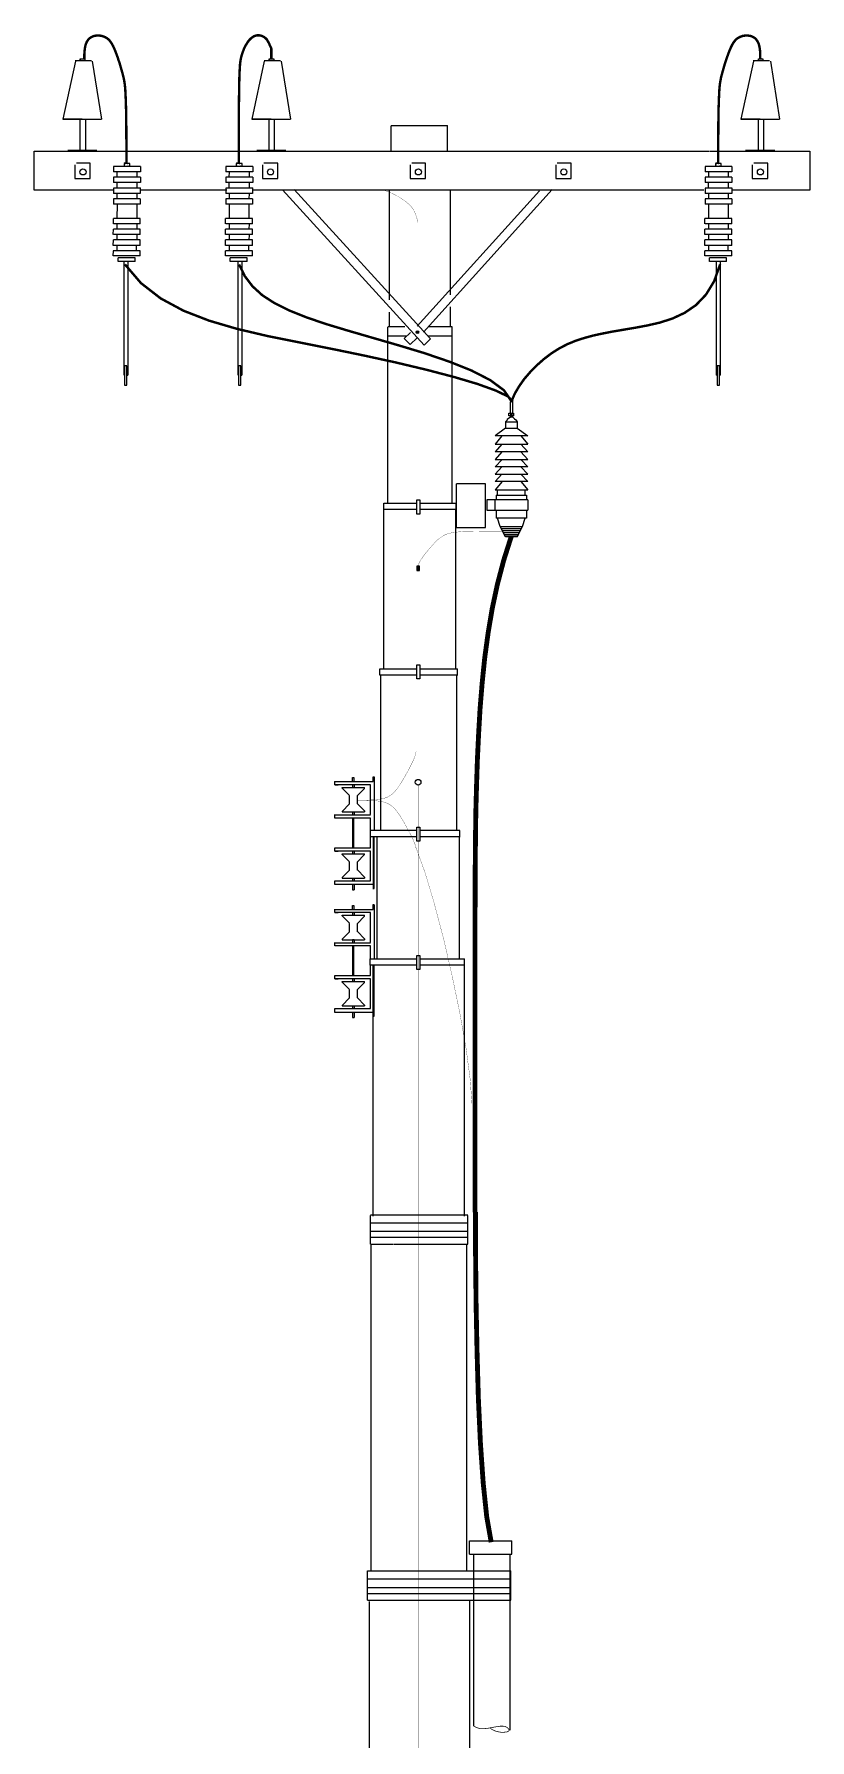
# Model space of a CAD drawing. Extents: x -0.003 to 0.204, y -0.002 to 0.211.
# Drawn here: x 0.0869 to 0.1509, y 0.0697 to 0.2105 of the extents above; entities that cross this region are included whole.
import ezdxf

# ---------------------------------------------------------------- set-up
doc = ezdxf.new("R2010")
doc.units = 0
doc.header["$LTSCALE"] = 250
doc.header["$MEASUREMENT"] = 0
doc.linetypes.add('DASHDOT', pattern=[1, 0.5, -0.25, 0, -0.25])
doc.layers.add('ENTRADA', color=7, linetype='CONTINUOUS')

msp = doc.modelspace()

# ---------------------------------------------------------------- linework, layer by layer
at = {"layer": 'ENTRADA'}
for p, q in [((0.09072, 0.20827), (0.09072, 0.20842)), ((0.09072, 0.20842), (0.0911, 0.20842)), ((0.09074, 0.20828), (0.09074, 0.20836)), ((0.0911, 0.20842), (0.0911, 0.20827)), ((0.10631, 0.20842), (0.10668, 0.20842)), ((0.10631, 0.20827), (0.10631, 0.20842)), ((0.10633, 0.20828), (0.10633, 0.20836)), ((0.10668, 0.20842), (0.10668, 0.20827)), ((0.14666, 0.20827), (0.14666, 0.20842)), ((0.14666, 0.20842), (0.14703, 0.20842)), ((0.14668, 0.20828), (0.14668, 0.20836)), ((0.14703, 0.20842), (0.14703, 0.20827)), ((0.09031, 0.20823), (0.08928, 0.20346)), ((0.09029, 0.20828), (0.09165, 0.20828)), ((0.09171, 0.20823), (0.09248, 0.20346)), ((0.1059, 0.20823), (0.10487, 0.20346)), ((0.10588, 0.20828), (0.10724, 0.20828)), ((0.1073, 0.20823), (0.10807, 0.20346)), ((0.14625, 0.20823), (0.14521, 0.20346)), ((0.14622, 0.20828), (0.14759, 0.20828)), ((0.14765, 0.20823), (0.14841, 0.20346)), ((0.08928, 0.20346), (0.09248, 0.20346)), ((0.09088, 0.20346), (0.08928, 0.20346)), ((0.09072, 0.20345), (0.09114, 0.20345)), ((0.09072, 0.20085), (0.09072, 0.20345)), ((0.09114, 0.20345), (0.09114, 0.20085)), ((0.10647, 0.20346), (0.10487, 0.20346)), ((0.10487, 0.20346), (0.10807, 0.20346)), ((0.10631, 0.20085), (0.10631, 0.20345)), ((0.10631, 0.20345), (0.10672, 0.20345)), ((0.10672, 0.20345), (0.10672, 0.20085)), ((0.11636, 0.20292), (0.12102, 0.20292)), ((0.11636, 0.20081), (0.11636, 0.2029)), ((0.12102, 0.20081), (0.12102, 0.20292)), ((0.14521, 0.20346), (0.14841, 0.20346)), ((0.14681, 0.20346), (0.14521, 0.20346)), ((0.14666, 0.20345), (0.14707, 0.20345)), ((0.14666, 0.20085), (0.14666, 0.20345)), ((0.14707, 0.20345), (0.14707, 0.20085)), ((0.08691, 0.1976), (0.08691, 0.2008)), ((0.08691, 0.2008), (0.09074, 0.2008)), ((0.09208, 0.20086), (0.08968, 0.20086)), ((0.09061, 0.2008), (0.1426, 0.2008)), ((0.10767, 0.20086), (0.10527, 0.20086)), ((0.14266, 0.2008), (0.14699, 0.2008)), ((0.14801, 0.20086), (0.14561, 0.20086)), ((0.1469, 0.2008), (0.15091, 0.2008)), ((0.15091, 0.2008), (0.15091, 0.1976)), ((0.09027, 0.19968), (0.09027, 0.19855)), ((0.09027, 0.19855), (0.09154, 0.19855)), ((0.09154, 0.19982), (0.0904, 0.19982)), ((0.09154, 0.19855), (0.09154, 0.19982)), ((0.09346, 0.19954), (0.09346, 0.19909)), ((0.09568, 0.19953), (0.09346, 0.19953)), ((0.09568, 0.1991), (0.09346, 0.1991)), ((0.09346, 0.19865), (0.09346, 0.19821)), ((0.09568, 0.19865), (0.09346, 0.19865)), ((0.09376, 0.19865), (0.09376, 0.19909)), ((0.09466, 0.19978), (0.09433, 0.19978)), ((0.09433, 0.19978), (0.09433, 0.19953)), ((0.0948, 0.19978), (0.09466, 0.19978)), ((0.0948, 0.19953), (0.0948, 0.19978)), ((0.09538, 0.19909), (0.09538, 0.19864)), ((0.09568, 0.19953), (0.09568, 0.1991)), ((0.09568, 0.19865), (0.09568, 0.19822)), ((0.10272, 0.19954), (0.10272, 0.19909)), ((0.10494, 0.19953), (0.10272, 0.19953)), ((0.10494, 0.1991), (0.10272, 0.1991)), ((0.10272, 0.19865), (0.10272, 0.19821)), ((0.10494, 0.19865), (0.10272, 0.19865)), ((0.10301, 0.19865), (0.10302, 0.19909)), ((0.10392, 0.19978), (0.10359, 0.19978)), ((0.10359, 0.19978), (0.10359, 0.19953)), ((0.10406, 0.19978), (0.10392, 0.19978)), ((0.10406, 0.19953), (0.10406, 0.19978)), ((0.10464, 0.19909), (0.10464, 0.19864)), ((0.10494, 0.19953), (0.10494, 0.1991)), ((0.10494, 0.19865), (0.10494, 0.19822)), ((0.10574, 0.19968), (0.10574, 0.19855)), ((0.10574, 0.19855), (0.10701, 0.19855)), ((0.10701, 0.19982), (0.10587, 0.19982)), ((0.10701, 0.19855), (0.10701, 0.19982)), ((0.11794, 0.19968), (0.11794, 0.19855)), ((0.11794, 0.19855), (0.11921, 0.19855)), ((0.11921, 0.19982), (0.11807, 0.19982)), ((0.11921, 0.19855), (0.11921, 0.19982)), ((0.12994, 0.19968), (0.12994, 0.19855)), ((0.12994, 0.19855), (0.13121, 0.19855)), ((0.13121, 0.19982), (0.13007, 0.19982)), ((0.13121, 0.19855), (0.13121, 0.19982)), ((0.14226, 0.19954), (0.14226, 0.19909)), ((0.14448, 0.19953), (0.14226, 0.19953)), ((0.14448, 0.1991), (0.14226, 0.1991)), ((0.14448, 0.19865), (0.14226, 0.19865)), ((0.14226, 0.19865), (0.14226, 0.19821)), ((0.14256, 0.19865), (0.14256, 0.19909)), ((0.14313, 0.19978), (0.14313, 0.19953)), ((0.14346, 0.19978), (0.14313, 0.19978)), ((0.1436, 0.19978), (0.14346, 0.19978)), ((0.1436, 0.19953), (0.1436, 0.19978)), ((0.14418, 0.19909), (0.14418, 0.19864)), ((0.14448, 0.19953), (0.14448, 0.1991)), ((0.14448, 0.19865), (0.14448, 0.19822)), ((0.14616, 0.19968), (0.14616, 0.19855)), ((0.14616, 0.19855), (0.14743, 0.19855)), ((0.14743, 0.19982), (0.14629, 0.19982)), ((0.14743, 0.19855), (0.14743, 0.19982)), ((0.09075, 0.1976), (0.08691, 0.1976)), ((0.09342, 0.1976), (0.0902, 0.1976)), ((0.09568, 0.19821), (0.09346, 0.19821)), ((0.09568, 0.19776), (0.09346, 0.19776)), ((0.09346, 0.19776), (0.09346, 0.19732)), ((0.09567, 0.19731), (0.09346, 0.19731)), ((0.09374, 0.19731), (0.09374, 0.19687)), ((0.09375, 0.19776), (0.09375, 0.1982)), ((0.09538, 0.1982), (0.09538, 0.19775)), ((0.09538, 0.19731), (0.09538, 0.19687)), ((0.09567, 0.19777), (0.09567, 0.19731)), ((0.1028, 0.1976), (0.0957, 0.1976)), ((0.10494, 0.19821), (0.10272, 0.19821)), ((0.10494, 0.19776), (0.10272, 0.19776)), ((0.10272, 0.19776), (0.10272, 0.19732)), ((0.10493, 0.19731), (0.10272, 0.19731)), ((0.103, 0.19731), (0.103, 0.19687)), ((0.10301, 0.19776), (0.10301, 0.1982)), ((0.10464, 0.19731), (0.10463, 0.19687)), ((0.10464, 0.1982), (0.10464, 0.19775)), ((0.10493, 0.19777), (0.10493, 0.19731)), ((0.14217, 0.1976), (0.10494, 0.1976)), ((0.1191, 0.18479), (0.10741, 0.19761)), ((0.11961, 0.18531), (0.10835, 0.19764)), ((0.11621, 0.19758), (0.11621, 0.18854)), ((0.1185, 0.18635), (0.12859, 0.19754)), ((0.11902, 0.18587), (0.12965, 0.19765)), ((0.12124, 0.19758), (0.12124, 0.18894)), ((0.14448, 0.19821), (0.14226, 0.19821)), ((0.14226, 0.19776), (0.14226, 0.19732)), ((0.14448, 0.19776), (0.14226, 0.19776)), ((0.14447, 0.19731), (0.14226, 0.19731)), ((0.14254, 0.19731), (0.14254, 0.19687)), ((0.14255, 0.19776), (0.14255, 0.1982)), ((0.14418, 0.1982), (0.14418, 0.19775)), ((0.14418, 0.19731), (0.14418, 0.19687)), ((0.14447, 0.19777), (0.14447, 0.19731)), ((0.15091, 0.1976), (0.14451, 0.1976)), ((0.09567, 0.19687), (0.09346, 0.19687)), ((0.09346, 0.19687), (0.09346, 0.19643)), ((0.09567, 0.19643), (0.09346, 0.19643)), ((0.09375, 0.19642), (0.09374, 0.19524)), ((0.09537, 0.19642), (0.09537, 0.19524)), ((0.09567, 0.19687), (0.09567, 0.19643)), ((0.10493, 0.19687), (0.10272, 0.19687)), ((0.10272, 0.19687), (0.10272, 0.19643)), ((0.10493, 0.19643), (0.10272, 0.19643)), ((0.10301, 0.19642), (0.103, 0.19524)), ((0.10463, 0.19642), (0.10463, 0.19524)), ((0.10493, 0.19687), (0.10493, 0.19643)), ((0.14226, 0.19687), (0.14226, 0.19643)), ((0.14447, 0.19687), (0.14226, 0.19687)), ((0.14447, 0.19643), (0.14226, 0.19643)), ((0.14255, 0.19642), (0.14254, 0.19524)), ((0.14417, 0.19642), (0.14417, 0.19524)), ((0.14447, 0.19687), (0.14447, 0.19643)), ((0.09344, 0.19392), (0.09345, 0.19436)), ((0.09345, 0.19481), (0.09345, 0.19525)), ((0.09567, 0.19525), (0.09345, 0.19525)), ((0.09566, 0.19436), (0.09345, 0.19436)), ((0.09566, 0.19482), (0.09346, 0.19482)), ((0.09374, 0.1948), (0.09371, 0.19481)), ((0.09374, 0.19481), (0.09374, 0.19437)), ((0.09566, 0.19435), (0.09537, 0.19436)), ((0.09538, 0.1948), (0.09538, 0.19436)), ((0.09566, 0.19482), (0.09567, 0.19525)), ((0.09566, 0.19392), (0.09566, 0.19436)), ((0.1027, 0.19392), (0.1027, 0.19436)), ((0.10492, 0.19436), (0.1027, 0.19436)), ((0.10271, 0.19481), (0.10271, 0.19525)), ((0.10492, 0.19525), (0.10271, 0.19525)), ((0.10492, 0.19482), (0.10272, 0.19482)), ((0.103, 0.1948), (0.10297, 0.19481)), ((0.103, 0.19481), (0.103, 0.19437)), ((0.10464, 0.1948), (0.10463, 0.19436)), ((0.10492, 0.19435), (0.10463, 0.19436)), ((0.10492, 0.19482), (0.10492, 0.19525)), ((0.10492, 0.19392), (0.10492, 0.19436)), ((0.14224, 0.19392), (0.14225, 0.19436)), ((0.14447, 0.19525), (0.14225, 0.19525)), ((0.14225, 0.19481), (0.14225, 0.19525)), ((0.14446, 0.19436), (0.14225, 0.19436)), ((0.14446, 0.19482), (0.14226, 0.19482)), ((0.14254, 0.1948), (0.14251, 0.19481)), ((0.14254, 0.19481), (0.14254, 0.19437)), ((0.14446, 0.19435), (0.14417, 0.19436)), ((0.14418, 0.1948), (0.14418, 0.19436)), ((0.14446, 0.19482), (0.14447, 0.19525)), ((0.14446, 0.19392), (0.14446, 0.19436)), ((0.09344, 0.19303), (0.09345, 0.19348)), ((0.09344, 0.19303), (0.09344, 0.19303)), ((0.09566, 0.19303), (0.09344, 0.19303)), ((0.09566, 0.19392), (0.09345, 0.19392)), ((0.09566, 0.19348), (0.09345, 0.19348)), ((0.09374, 0.19392), (0.09374, 0.19347)), ((0.09374, 0.19303), (0.09374, 0.19258)), ((0.09536, 0.19258), (0.09536, 0.19303)), ((0.09538, 0.1939), (0.09538, 0.19346)), ((0.09566, 0.19303), (0.09566, 0.19348)), ((0.10492, 0.19392), (0.1027, 0.19392)), ((0.10492, 0.19348), (0.1027, 0.19348)), ((0.1027, 0.19303), (0.1027, 0.19348)), ((0.1027, 0.19303), (0.1027, 0.19303)), ((0.10492, 0.19303), (0.1027, 0.19303)), ((0.10299, 0.19303), (0.10299, 0.19258)), ((0.103, 0.19392), (0.103, 0.19347)), ((0.10462, 0.19258), (0.10462, 0.19303)), ((0.10464, 0.1939), (0.10463, 0.19346)), ((0.10492, 0.19303), (0.10492, 0.19348)), ((0.14224, 0.19303), (0.14225, 0.19348)), ((0.14446, 0.19303), (0.14224, 0.19303)), ((0.14224, 0.19303), (0.14224, 0.19303)), ((0.14446, 0.19392), (0.14225, 0.19392)), ((0.14446, 0.19348), (0.14225, 0.19348)), ((0.14254, 0.19392), (0.14254, 0.19347)), ((0.14254, 0.19303), (0.14254, 0.19258)), ((0.14416, 0.19258), (0.14416, 0.19303)), ((0.14418, 0.1939), (0.14418, 0.19346)), ((0.14446, 0.19303), (0.14446, 0.19348)), ((0.09566, 0.19259), (0.09344, 0.19259)), ((0.09344, 0.19216), (0.09345, 0.19259)), ((0.09566, 0.19216), (0.09344, 0.19216)), ((0.09524, 0.19201), (0.09383, 0.19201)), ((0.09383, 0.19171), (0.09383, 0.19201)), ((0.09524, 0.19171), (0.09383, 0.19171)), ((0.09433, 0.18232), (0.09433, 0.19173)), ((0.09464, 0.19172), (0.09464, 0.18233)), ((0.09524, 0.19171), (0.09524, 0.19201)), ((0.09566, 0.19216), (0.09566, 0.19258)), ((0.10492, 0.19259), (0.1027, 0.19259)), ((0.1027, 0.19216), (0.1027, 0.19259)), ((0.10492, 0.19216), (0.1027, 0.19216)), ((0.10449, 0.19201), (0.10309, 0.19201)), ((0.10309, 0.19171), (0.10309, 0.19201)), ((0.10449, 0.19171), (0.10309, 0.19171)), ((0.10373, 0.18232), (0.10373, 0.19173)), ((0.10404, 0.19172), (0.10404, 0.18232)), ((0.10449, 0.19171), (0.10449, 0.19201)), ((0.10492, 0.19216), (0.10492, 0.19258)), ((0.14224, 0.19216), (0.14225, 0.19259)), ((0.14446, 0.19259), (0.14224, 0.19259)), ((0.14446, 0.19216), (0.14224, 0.19216)), ((0.14263, 0.19171), (0.14263, 0.19201)), ((0.14404, 0.19201), (0.14263, 0.19201)), ((0.14404, 0.19171), (0.14263, 0.19171)), ((0.14321, 0.18232), (0.14321, 0.19173)), ((0.14352, 0.19172), (0.14352, 0.18233)), ((0.14404, 0.19171), (0.14404, 0.19201)), ((0.14446, 0.19216), (0.14446, 0.19258)), ((0.11621, 0.18753), (0.11621, 0.18633)), ((0.12124, 0.18796), (0.12124, 0.18633)), ((0.11608, 0.17177), (0.11608, 0.18629)), ((0.11749, 0.18632), (0.11609, 0.18632)), ((0.11745, 0.18535), (0.11797, 0.18585)), ((0.1214, 0.18632), (0.11949, 0.18632)), ((0.1214, 0.1717), (0.1214, 0.18632)), ((0.11762, 0.18553), (0.11609, 0.18553)), ((0.11794, 0.18485), (0.11745, 0.18535)), ((0.11794, 0.18485), (0.11852, 0.1854)), ((0.1191, 0.18479), (0.11961, 0.18531)), ((0.12139, 0.18553), (0.11935, 0.18553)), ((0.09457, 0.18309), (0.09437, 0.18309)), ((0.09437, 0.18309), (0.09437, 0.18149)), ((0.09457, 0.18149), (0.09457, 0.18309)), ((0.10377, 0.18309), (0.10377, 0.18149)), ((0.10397, 0.18309), (0.10377, 0.18309)), ((0.10397, 0.18149), (0.10397, 0.18309)), ((0.14326, 0.18309), (0.14326, 0.18149)), ((0.14346, 0.18309), (0.14326, 0.18309)), ((0.14346, 0.18149), (0.14346, 0.18309)), ((0.09433, 0.18232), (0.09437, 0.18232)), ((0.09457, 0.18232), (0.09464, 0.18232)), ((0.09464, 0.18232), (0.09464, 0.18233)), ((0.10373, 0.18232), (0.10377, 0.18232)), ((0.10397, 0.18232), (0.10404, 0.18232)), ((0.14321, 0.18232), (0.14326, 0.18232)), ((0.14346, 0.18232), (0.14352, 0.18232)), ((0.14352, 0.18232), (0.14352, 0.18233)), ((0.09437, 0.18149), (0.09457, 0.18149)), ((0.10377, 0.18149), (0.10397, 0.18149)), ((0.14326, 0.18149), (0.14346, 0.18149)), ((0.12607, 0.17918), (0.12647, 0.17918)), ((0.12607, 0.17896), (0.12607, 0.17918)), ((0.12647, 0.17896), (0.12607, 0.17896)), ((0.12618, 0.18012), (0.12618, 0.17918)), ((0.1264, 0.18012), (0.12618, 0.18012)), ((0.12618, 0.17918), (0.1264, 0.17918)), ((0.12618, 0.17896), (0.12618, 0.17887)), ((0.12618, 0.17887), (0.1264, 0.17887)), ((0.12623, 0.17896), (0.12623, 0.17918)), ((0.12635, 0.17896), (0.12635, 0.17918)), ((0.1264, 0.17918), (0.1264, 0.18012)), ((0.1264, 0.17887), (0.1264, 0.17896)), ((0.12647, 0.17918), (0.12647, 0.17896)), ((0.12579, 0.17795), (0.12494, 0.17731)), ((0.12579, 0.17847), (0.12677, 0.17847)), ((0.12579, 0.17847), (0.12579, 0.17795)), ((0.12579, 0.17795), (0.12677, 0.17795)), ((0.12677, 0.17846), (0.12677, 0.17795)), ((0.12677, 0.17795), (0.12763, 0.17731)), ((0.12763, 0.17731), (0.12494, 0.17731)), ((0.1255, 0.1773), (0.12494, 0.17663)), ((0.12494, 0.17663), (0.12763, 0.17663)), ((0.1255, 0.17662), (0.12494, 0.17599)), ((0.12763, 0.17599), (0.12494, 0.17599)), ((0.1255, 0.17598), (0.12494, 0.17537)), ((0.12706, 0.1773), (0.12763, 0.17663)), ((0.12706, 0.17662), (0.12763, 0.17599)), ((0.12706, 0.17598), (0.12763, 0.17537)), ((0.12551, 0.17537), (0.12494, 0.17476)), ((0.12494, 0.17537), (0.12763, 0.17537)), ((0.12763, 0.17476), (0.12494, 0.17476)), ((0.1255, 0.17475), (0.12494, 0.17415)), ((0.12706, 0.17537), (0.12763, 0.17476)), ((0.12706, 0.17475), (0.12763, 0.17415)), ((0.12416, 0.17335), (0.12176, 0.17335)), ((0.12176, 0.16975), (0.12176, 0.17335)), ((0.12416, 0.16975), (0.12416, 0.17335)), ((0.12494, 0.17415), (0.12763, 0.17415)), ((0.1255, 0.17414), (0.12494, 0.17353)), ((0.12551, 0.17353), (0.12494, 0.17285)), ((0.12763, 0.17353), (0.12494, 0.17353)), ((0.12705, 0.17353), (0.12763, 0.17285)), ((0.12706, 0.17414), (0.12763, 0.17353)), ((0.11576, 0.17176), (0.11577, 0.17176)), ((0.11576, 0.17122), (0.11576, 0.17176)), ((0.11577, 0.17176), (0.1185, 0.17176)), ((0.11849, 0.17095), (0.11849, 0.17202)), ((0.11849, 0.17202), (0.11873, 0.17202)), ((0.11872, 0.17176), (0.12172, 0.17176)), ((0.11873, 0.17202), (0.11873, 0.17086)), ((0.12427, 0.17205), (0.12763, 0.17205)), ((0.12427, 0.17204), (0.12427, 0.17119)), ((0.12494, 0.17285), (0.12763, 0.17285)), ((0.12494, 0.17285), (0.12494, 0.17285)), ((0.12494, 0.17119), (0.12494, 0.17204)), ((0.12503, 0.17242), (0.12752, 0.17242)), ((0.12503, 0.17242), (0.12503, 0.17205)), ((0.12515, 0.17242), (0.12515, 0.17285)), ((0.12741, 0.17242), (0.12741, 0.17285)), ((0.12752, 0.17242), (0.12752, 0.17205)), ((0.12763, 0.17285), (0.12763, 0.17285)), ((0.12763, 0.17204), (0.12763, 0.17119)), ((0.11576, 0.15807), (0.11576, 0.17127)), ((0.11577, 0.17122), (0.11576, 0.17122)), ((0.1185, 0.17123), (0.11577, 0.17123)), ((0.11849, 0.17086), (0.11849, 0.17128)), ((0.11873, 0.17086), (0.11849, 0.17086)), ((0.12168, 0.17123), (0.11872, 0.17123)), ((0.12169, 0.15809), (0.12169, 0.17124)), ((0.12172, 0.17119), (0.12172, 0.17173)), ((0.12416, 0.17079), (0.12416, 0.17157)), ((0.12427, 0.17118), (0.12763, 0.17118)), ((0.12503, 0.17117), (0.12503, 0.17051)), ((0.12752, 0.17051), (0.12503, 0.17051)), ((0.12537, 0.16983), (0.12515, 0.17051)), ((0.1272, 0.16983), (0.12741, 0.17051)), ((0.12752, 0.17118), (0.12752, 0.17051)), ((0.12176, 0.16975), (0.12416, 0.16975)), ((0.12537, 0.16983), (0.1272, 0.16983)), ((0.12579, 0.16897), (0.12537, 0.16983)), ((0.12544, 0.16966), (0.12711, 0.16966)), ((0.12552, 0.1695), (0.12704, 0.1695)), ((0.1256, 0.16934), (0.12696, 0.16934)), ((0.12567, 0.16918), (0.12689, 0.16918)), ((0.12576, 0.16902), (0.12679, 0.16902)), ((0.12677, 0.16897), (0.12579, 0.16897)), ((0.12677, 0.16897), (0.1272, 0.16983)), ((0.11869, 0.16655), (0.11848, 0.16655)), ((0.11848, 0.16655), (0.11848, 0.16619)), ((0.11848, 0.16619), (0.1185, 0.16619)), ((0.11866, 0.16654), (0.1185, 0.16654)), ((0.1185, 0.16654), (0.1185, 0.1662)), ((0.1185, 0.1662), (0.11865, 0.1662)), ((0.1185, 0.16619), (0.11866, 0.16619)), ((0.11865, 0.16653), (0.11851, 0.16653)), ((0.11851, 0.16653), (0.11851, 0.16621)), ((0.11851, 0.16621), (0.11863, 0.16621)), ((0.11851, 0.16619), (0.11869, 0.16619)), ((0.11854, 0.1665), (0.11852, 0.1665)), ((0.11852, 0.1665), (0.11852, 0.16623)), ((0.11852, 0.16623), (0.11862, 0.16623)), ((0.11862, 0.16647), (0.11853, 0.16647)), ((0.11853, 0.16647), (0.11853, 0.16625)), ((0.11853, 0.16625), (0.1186, 0.16625)), ((0.11863, 0.1665), (0.11854, 0.1665)), ((0.1186, 0.16641), (0.11854, 0.16641)), ((0.11854, 0.16641), (0.11854, 0.16635)), ((0.11854, 0.16635), (0.11854, 0.16631)), ((0.11854, 0.16631), (0.11856, 0.16631)), ((0.11856, 0.16631), (0.11856, 0.16628)), ((0.11856, 0.16628), (0.11858, 0.16628)), ((0.1186, 0.16625), (0.1186, 0.16641)), ((0.11862, 0.16623), (0.11862, 0.16647)), ((0.11863, 0.16621), (0.11863, 0.1665)), ((0.11865, 0.16622), (0.11865, 0.16653)), ((0.11865, 0.1662), (0.11865, 0.16622)), ((0.11866, 0.16619), (0.11866, 0.16654)), ((0.11869, 0.16619), (0.11869, 0.16655)), ((0.11543, 0.15808), (0.11766, 0.15808)), ((0.11543, 0.15755), (0.11543, 0.15808)), ((0.11753, 0.15808), (0.11849, 0.15808)), ((0.11849, 0.15842), (0.11873, 0.15842)), ((0.11849, 0.15736), (0.11849, 0.15842)), ((0.11849, 0.15726), (0.11849, 0.15768)), ((0.11873, 0.15842), (0.11873, 0.15726)), ((0.11873, 0.15808), (0.12185, 0.15808)), ((0.12185, 0.15754), (0.12185, 0.15808)), ((0.11777, 0.15755), (0.11543, 0.15755)), ((0.11551, 0.14478), (0.11551, 0.15754)), ((0.11848, 0.15755), (0.11744, 0.15755)), ((0.11873, 0.15726), (0.11849, 0.15726)), ((0.12185, 0.15755), (0.11872, 0.15755)), ((0.12179, 0.14478), (0.12179, 0.15754)), ((0.1117, 0.14878), (0.11487, 0.14878)), ((0.11172, 0.14851), (0.11172, 0.14879)), ((0.11466, 0.14851), (0.11172, 0.14851)), ((0.11172, 0.14851), (0.11199, 0.14851)), ((0.11233, 0.14829), (0.11417, 0.14829)), ((0.11233, 0.14824), (0.11233, 0.14829)), ((0.11293, 0.14762), (0.11233, 0.14824)), ((0.11317, 0.14911), (0.11329, 0.14911)), ((0.11317, 0.14879), (0.11317, 0.14911)), ((0.11318, 0.1485), (0.11318, 0.14829)), ((0.11329, 0.14911), (0.11329, 0.14879)), ((0.11331, 0.1485), (0.11331, 0.14829)), ((0.11417, 0.14822), (0.11357, 0.1476)), ((0.11417, 0.14822), (0.11417, 0.14829)), ((0.11466, 0.14606), (0.11466, 0.14851)), ((0.11486, 0.14915), (0.11486, 0.14911)), ((0.11496, 0.14915), (0.11486, 0.14915)), ((0.11487, 0.14878), (0.11487, 0.14912)), ((0.11497, 0.14916), (0.11497, 0.14476)), ((0.11294, 0.14694), (0.11233, 0.14632)), ((0.11293, 0.14694), (0.11293, 0.14761)), ((0.11358, 0.14694), (0.11358, 0.14761)), ((0.11417, 0.14635), (0.11358, 0.14695)), ((0.11172, 0.14577), (0.11172, 0.14605)), ((0.11172, 0.14603), (0.11465, 0.14603)), ((0.11466, 0.14577), (0.11172, 0.14577)), ((0.11233, 0.14632), (0.11233, 0.14627)), ((0.11233, 0.14627), (0.11417, 0.14627)), ((0.11317, 0.14576), (0.11317, 0.14332)), ((0.11318, 0.14629), (0.11331, 0.14629)), ((0.11318, 0.14629), (0.11318, 0.14605)), ((0.11318, 0.14627), (0.11318, 0.14605)), ((0.11329, 0.14332), (0.11329, 0.14576)), ((0.11331, 0.14629), (0.11331, 0.14605)), ((0.11331, 0.14627), (0.11331, 0.14605)), ((0.11417, 0.14635), (0.11417, 0.14627)), ((0.11466, 0.14476), (0.11466, 0.14577)), ((0.11849, 0.14502), (0.11873, 0.14502)), ((0.11849, 0.14395), (0.11849, 0.14502)), ((0.11873, 0.14502), (0.11873, 0.14386)), ((0.11465, 0.14422), (0.11465, 0.14476)), ((0.11465, 0.14476), (0.11466, 0.14476)), ((0.11466, 0.14422), (0.11465, 0.14422)), ((0.11466, 0.14476), (0.1185, 0.14476)), ((0.1185, 0.14423), (0.11466, 0.14423)), ((0.11466, 0.14332), (0.11466, 0.14423)), ((0.11487, 0.14421), (0.11487, 0.13996)), ((0.11497, 0.13996), (0.11497, 0.14421)), ((0.11521, 0.13416), (0.11521, 0.14424)), ((0.11849, 0.14386), (0.11849, 0.14428)), ((0.11873, 0.14386), (0.11849, 0.14386)), ((0.11872, 0.14476), (0.12203, 0.14476)), ((0.12199, 0.14423), (0.11872, 0.14423)), ((0.122, 0.13414), (0.122, 0.14423)), ((0.12203, 0.14419), (0.12203, 0.14473)), ((0.11172, 0.14332), (0.11466, 0.14332)), ((0.11172, 0.14304), (0.11172, 0.14332)), ((0.11172, 0.14304), (0.11199, 0.14304)), ((0.11466, 0.14304), (0.11172, 0.14304)), ((0.11233, 0.14277), (0.11233, 0.14282)), ((0.11233, 0.14282), (0.11417, 0.14282)), ((0.11293, 0.14215), (0.11233, 0.14277)), ((0.11318, 0.14303), (0.11318, 0.14282)), ((0.11331, 0.14303), (0.11331, 0.14282)), ((0.11417, 0.14275), (0.11357, 0.14213)), ((0.11417, 0.14275), (0.11417, 0.14282)), ((0.11466, 0.14059), (0.11466, 0.14304)), ((0.11294, 0.14147), (0.11233, 0.14085)), ((0.11233, 0.14085), (0.11233, 0.1408)), ((0.11233, 0.1408), (0.11417, 0.1408)), ((0.11293, 0.14147), (0.11293, 0.14214)), ((0.11318, 0.1408), (0.11318, 0.14058)), ((0.11331, 0.1408), (0.11331, 0.14058)), ((0.11358, 0.14147), (0.11358, 0.14214)), ((0.11417, 0.14088), (0.11358, 0.14148)), ((0.11417, 0.14088), (0.11417, 0.1408)), ((0.1117, 0.1403), (0.11487, 0.1403)), ((0.11172, 0.14059), (0.11466, 0.14059)), ((0.11172, 0.14031), (0.11172, 0.14059)), ((0.11318, 0.14031), (0.11318, 0.13985)), ((0.11318, 0.13985), (0.11331, 0.13985)), ((0.11331, 0.14031), (0.11331, 0.13985)), ((0.11485, 0.13996), (0.11497, 0.13996)), ((0.1117, 0.13823), (0.11487, 0.13823)), ((0.11172, 0.13796), (0.11172, 0.13824)), ((0.11317, 0.13824), (0.11317, 0.13856)), ((0.11317, 0.13856), (0.11329, 0.13856)), ((0.11329, 0.13856), (0.11329, 0.13824)), ((0.11496, 0.1386), (0.11486, 0.1386)), ((0.11486, 0.1386), (0.11486, 0.13856)), ((0.11487, 0.13823), (0.11487, 0.13857)), ((0.11497, 0.13861), (0.11497, 0.13421)), ((0.11172, 0.13796), (0.11199, 0.13796)), ((0.11466, 0.13796), (0.11172, 0.13796)), ((0.11233, 0.13769), (0.11233, 0.13774)), ((0.11233, 0.13774), (0.11417, 0.13774)), ((0.11293, 0.13708), (0.11233, 0.13769)), ((0.11293, 0.13639), (0.11293, 0.13706)), ((0.11318, 0.13795), (0.11318, 0.13774)), ((0.11331, 0.13795), (0.11331, 0.13774)), ((0.11417, 0.13767), (0.11357, 0.13705)), ((0.11358, 0.13639), (0.11358, 0.13706)), ((0.11417, 0.13767), (0.11417, 0.13774)), ((0.11466, 0.13551), (0.11466, 0.13796)), ((0.11172, 0.13522), (0.11172, 0.1355)), ((0.11172, 0.13548), (0.11465, 0.13548)), ((0.11466, 0.13522), (0.11172, 0.13522)), ((0.11294, 0.13639), (0.11233, 0.13577)), ((0.11233, 0.13577), (0.11233, 0.13572)), ((0.11233, 0.13572), (0.11417, 0.13572)), ((0.11317, 0.13521), (0.11317, 0.13277)), ((0.11318, 0.13574), (0.11318, 0.1355)), ((0.11318, 0.13574), (0.11331, 0.13574)), ((0.11318, 0.13572), (0.11318, 0.1355)), ((0.11329, 0.13277), (0.11329, 0.13521)), ((0.11331, 0.13574), (0.11331, 0.1355)), ((0.11331, 0.13572), (0.11331, 0.1355)), ((0.11417, 0.1358), (0.11358, 0.1364)), ((0.11417, 0.1358), (0.11417, 0.13572)), ((0.11466, 0.13416), (0.11466, 0.13522)), ((0.11463, 0.13416), (0.1185, 0.13416)), ((0.11463, 0.13363), (0.11463, 0.13416)), ((0.11849, 0.13335), (0.11849, 0.13442)), ((0.11849, 0.13442), (0.11873, 0.13442)), ((0.11872, 0.13416), (0.12241, 0.13416)), ((0.11873, 0.13442), (0.11873, 0.13326)), ((0.12241, 0.13362), (0.12241, 0.13416)), ((0.11172, 0.13249), (0.11172, 0.13277)), ((0.11172, 0.13277), (0.11466, 0.13277)), ((0.11466, 0.13249), (0.11172, 0.13249)), ((0.11172, 0.13249), (0.11199, 0.13249)), ((0.11318, 0.13248), (0.11318, 0.13227)), ((0.11331, 0.13248), (0.11331, 0.13227)), ((0.1185, 0.13363), (0.11463, 0.13363)), ((0.11466, 0.13277), (0.11466, 0.13362)), ((0.11466, 0.13004), (0.11466, 0.13249)), ((0.11487, 0.13363), (0.11487, 0.12941)), ((0.11487, 0.11291), (0.11487, 0.13362)), ((0.11497, 0.12941), (0.11497, 0.13362)), ((0.11849, 0.13326), (0.11849, 0.13368)), ((0.11873, 0.13326), (0.11849, 0.13326)), ((0.12241, 0.13363), (0.11872, 0.13363)), ((0.12241, 0.11291), (0.12241, 0.13362)), ((0.11233, 0.13227), (0.11417, 0.13227)), ((0.11233, 0.13222), (0.11233, 0.13227)), ((0.11293, 0.13161), (0.11233, 0.13223)), ((0.11293, 0.13092), (0.11293, 0.13159)), ((0.11417, 0.1322), (0.11357, 0.13158)), ((0.11358, 0.13092), (0.11358, 0.13159)), ((0.11417, 0.13033), (0.11358, 0.13093)), ((0.11417, 0.1322), (0.11417, 0.13227)), ((0.1117, 0.12975), (0.11487, 0.12975)), ((0.11172, 0.12976), (0.11172, 0.13004)), ((0.11172, 0.13004), (0.11466, 0.13004)), ((0.11294, 0.13092), (0.11233, 0.1303)), ((0.11233, 0.1303), (0.11233, 0.13026)), ((0.11233, 0.13026), (0.11417, 0.13026)), ((0.11318, 0.13025), (0.11318, 0.13003)), ((0.11318, 0.12976), (0.11318, 0.1293)), ((0.11331, 0.13025), (0.11331, 0.13003)), ((0.11331, 0.12976), (0.11331, 0.1293)), ((0.11417, 0.13033), (0.11417, 0.13026)), ((0.11318, 0.1293), (0.11331, 0.1293)), ((0.11485, 0.12941), (0.11497, 0.12941)), ((0.12268, 0.11298), (0.11467, 0.11298)), ((0.11467, 0.11061), (0.11467, 0.11296)), ((0.12268, 0.11059), (0.12268, 0.11296)), ((0.12268, 0.11234), (0.11467, 0.11234)), ((0.11467, 0.11166), (0.12268, 0.11166)), ((0.12268, 0.11114), (0.11467, 0.11114)), ((0.11467, 0.11061), (0.11656, 0.11061)), ((0.11471, 0.08361), (0.11471, 0.11058)), ((0.11661, 0.11061), (0.12268, 0.11061)), ((0.12261, 0.08361), (0.12261, 0.11058)), ((0.12282, 0.08502), (0.12282, 0.08612)), ((0.12282, 0.08612), (0.12631, 0.08612)), ((0.12631, 0.08502), (0.12631, 0.08612)), ((0.12283, 0.08502), (0.12632, 0.08502)), ((0.12315, 0.08503), (0.12315, 0.07082)), ((0.12615, 0.08503), (0.12615, 0.07048)), ((0.11441, 0.08363), (0.12624, 0.08363)), ((0.11441, 0.08122), (0.11441, 0.08363)), ((0.12623, 0.08122), (0.12623, 0.08363)), ((0.12624, 0.08295), (0.11448, 0.08295)), ((0.11448, 0.08226), (0.12624, 0.08226)), ((0.12624, 0.08175), (0.11448, 0.08175)), ((0.11441, 0.08122), (0.12624, 0.08122)), ((0.11455, 0.08112), (0.11455, 0.06716)), ((0.12283, 0.08122), (0.12283, 0.06677))]:
    msp.add_line(p, q, dxfattribs=at)
for points, const_width in [([(0.09105, 0.20842), (0.09105, 0.20877), (0.09107, 0.20907), (0.0911, 0.20931), (0.09114, 0.20952), (0.09119, 0.20968), (0.09125, 0.20982), (0.09132, 0.20993), (0.09139, 0.21003), (0.09147, 0.21011), (0.09156, 0.21018), (0.09165, 0.21023), (0.09175, 0.21028), (0.09185, 0.21031), (0.09195, 0.21033), (0.09206, 0.21035), (0.09217, 0.21035), (0.09229, 0.21035), (0.09241, 0.21033), (0.09252, 0.21031), (0.09264, 0.21027), (0.09276, 0.21022), (0.09287, 0.21016), (0.09297, 0.21009), (0.09308, 0.21), (0.09317, 0.20989), (0.09326, 0.20977), (0.09334, 0.20964), (0.09342, 0.20949), (0.0935, 0.20932), (0.09357, 0.20915), (0.09365, 0.20896), (0.09372, 0.20876), (0.0938, 0.20855), (0.09387, 0.20832), (0.09395, 0.2081), (0.09402, 0.20786), (0.09409, 0.20762), (0.09416, 0.20737), (0.09423, 0.20712), (0.09429, 0.20688), (0.09434, 0.20662), (0.09439, 0.20631), (0.09443, 0.20587), (0.09446, 0.20526), (0.09449, 0.2044), (0.09451, 0.20324), (0.09452, 0.20172), (0.09452, 0.19978)], 0.0002), ([(0.10379, 0.19977), (0.10379, 0.20234), (0.1038, 0.20432), (0.10382, 0.2058), (0.10384, 0.20686), (0.10387, 0.20757), (0.1039, 0.20803), (0.10394, 0.20831), (0.10398, 0.20851), (0.10402, 0.20868), (0.10407, 0.20884), (0.10412, 0.20899), (0.10418, 0.20914), (0.10423, 0.20928), (0.1043, 0.20941), (0.10436, 0.20954), (0.10444, 0.20966), (0.10451, 0.20978), (0.10459, 0.20989), (0.10467, 0.20999), (0.10476, 0.21008), (0.10485, 0.21016), (0.10495, 0.21023), (0.10504, 0.21029), (0.10514, 0.21033), (0.10525, 0.21036), (0.10535, 0.21037), (0.10546, 0.21037), (0.10556, 0.21035), (0.10566, 0.21033), (0.10576, 0.21029), (0.10584, 0.21025), (0.10592, 0.2102), (0.10599, 0.21014), (0.10605, 0.21008), (0.10611, 0.21002), (0.10615, 0.20995), (0.10619, 0.20988), (0.10623, 0.20981), (0.10626, 0.20975), (0.10629, 0.20969), (0.10632, 0.20963), (0.10634, 0.20957), (0.10637, 0.20952), (0.10639, 0.20948), (0.10641, 0.20944), (0.10643, 0.2094), (0.10644, 0.20937), (0.10645, 0.20935), (0.10646, 0.20933), (0.10647, 0.2093), (0.10648, 0.20926), (0.10648, 0.20919), (0.10648, 0.20908), (0.10648, 0.20893), (0.10648, 0.20872), (0.10648, 0.20843)], 0.0002), ([(0.14682, 0.20842), (0.14681, 0.20877), (0.1468, 0.20907), (0.14677, 0.20931), (0.14673, 0.20952), (0.14668, 0.20968), (0.14662, 0.20982), (0.14655, 0.20993), (0.14648, 0.21003), (0.1464, 0.21011), (0.14631, 0.21018), (0.14622, 0.21023), (0.14612, 0.21028), (0.14602, 0.21031), (0.14592, 0.21033), (0.14581, 0.21035), (0.14569, 0.21035), (0.14558, 0.21035), (0.14546, 0.21033), (0.14534, 0.21031), (0.14523, 0.21027), (0.14511, 0.21022), (0.145, 0.21016), (0.14489, 0.21009), (0.14479, 0.21), (0.1447, 0.20989), (0.14461, 0.20977), (0.14453, 0.20964), (0.14445, 0.20949), (0.14437, 0.20932), (0.1443, 0.20915), (0.14422, 0.20896), (0.14415, 0.20876), (0.14407, 0.20855), (0.144, 0.20832), (0.14392, 0.2081), (0.14385, 0.20786), (0.14378, 0.20762), (0.14371, 0.20737), (0.14364, 0.20712), (0.14358, 0.20688), (0.14353, 0.20662), (0.14348, 0.20631), (0.14344, 0.20587), (0.14341, 0.20526), (0.14338, 0.2044), (0.14336, 0.20324), (0.14335, 0.20172), (0.14334, 0.19978)], 0.0002), ([(0.09435, 0.19953), (0.09441, 0.19968), (0.09448, 0.19979), (0.09428, 0.19986), (0.09455, 0.19988), (0.09457, 0.19986), (0.09454, 0.19979), (0.0946, 0.19968), (0.09479, 0.19953)], 0.0000148), ([(0.10361, 0.19953), (0.10367, 0.19968), (0.10373, 0.19979), (0.10354, 0.19986), (0.10381, 0.19988), (0.10383, 0.19986), (0.1038, 0.19979), (0.10386, 0.19968), (0.10405, 0.19953)], 0.0000148), ([(0.14315, 0.19953), (0.14321, 0.19968), (0.14328, 0.19979), (0.14308, 0.19986), (0.14335, 0.19988), (0.14337, 0.19986), (0.14334, 0.19979), (0.1434, 0.19968), (0.14359, 0.19953)], 0.0000148), ([(0.11858, 0.19491), (0.11849, 0.19526), (0.1184, 0.19555), (0.1183, 0.19579), (0.11819, 0.19599), (0.11808, 0.19616), (0.11795, 0.1963), (0.11782, 0.19643), (0.11768, 0.19655), (0.11752, 0.19668), (0.11736, 0.1968), (0.11717, 0.19692), (0.11697, 0.19705), (0.11674, 0.19717), (0.11648, 0.1973), (0.11619, 0.19743), (0.11587, 0.19755)], 0.00002), ([(0.11858, 0.18647), (0.11858, 0.19243), (0.11858, 0.19496)], 0.00002), ([(0.1264, 0.18012), (0.12602, 0.18055), (0.12502, 0.18104), (0.1235, 0.18159), (0.12155, 0.18217), (0.11926, 0.18277), (0.11674, 0.18337), (0.11408, 0.18395), (0.11137, 0.18451), (0.1087, 0.18504), (0.10612, 0.18556), (0.10365, 0.18614), (0.10134, 0.18682), (0.09923, 0.18764), (0.09734, 0.18866), (0.09572, 0.18992), (0.0944, 0.19146)], 0.0002), ([(0.12628, 0.18018), (0.12567, 0.18107), (0.12454, 0.18191), (0.123, 0.1827), (0.12115, 0.18344), (0.1191, 0.18414), (0.11695, 0.18479), (0.11481, 0.18541), (0.11278, 0.186), (0.11096, 0.18655), (0.10935, 0.1871), (0.10795, 0.18766), (0.10675, 0.18826), (0.10574, 0.18891), (0.10493, 0.18965), (0.10429, 0.19049), (0.10382, 0.19146)], 0.0002), ([(0.1263, 0.18018), (0.12656, 0.18079), (0.12692, 0.1814), (0.12734, 0.182), (0.12784, 0.18258), (0.12839, 0.18314), (0.12898, 0.18366), (0.1296, 0.18413), (0.13025, 0.18454), (0.13091, 0.18488), (0.13159, 0.18516), (0.1323, 0.18539), (0.13304, 0.18559), (0.13382, 0.18576), (0.13465, 0.18592), (0.13553, 0.18607), (0.13648, 0.18623), (0.13749, 0.18642), (0.13854, 0.18666), (0.13959, 0.187), (0.14059, 0.18747), (0.14152, 0.18811), (0.14234, 0.18897), (0.14301, 0.19007), (0.1435, 0.19146)], 0.0002), ([(0.11858, 0.17938), (0.11858, 0.18203), (0.11858, 0.18528)], 0.00002), ([(0.12328, 0.11323), (0.12328, 0.11406), (0.12328, 0.11567), (0.12328, 0.1179), (0.12328, 0.12061), (0.12328, 0.12365), (0.12328, 0.12688), (0.12328, 0.13016), (0.12328, 0.13334), (0.12328, 0.1363), (0.12329, 0.13905), (0.1233, 0.14161), (0.12332, 0.14402), (0.12335, 0.1463), (0.12341, 0.14849), (0.12348, 0.15062), (0.12358, 0.15272), (0.1237, 0.1548), (0.12387, 0.15689), (0.12408, 0.15896), (0.12436, 0.16102), (0.1247, 0.16305), (0.12513, 0.16506), (0.12565, 0.16704), (0.12627, 0.16899)], 0.0004), ([(0.11355, 0.14724), (0.11414, 0.14724), (0.11463, 0.14726), (0.11504, 0.14728), (0.11536, 0.14731), (0.11563, 0.14736), (0.11585, 0.14742), (0.11603, 0.14748), (0.11619, 0.14757), (0.11634, 0.14766), (0.11648, 0.14777), (0.1166, 0.14789), (0.11672, 0.14802), (0.11683, 0.14815), (0.11694, 0.14829), (0.11704, 0.14844), (0.11714, 0.14859), (0.11723, 0.14874), (0.11732, 0.14889), (0.11741, 0.14904), (0.1175, 0.1492), (0.11759, 0.14937), (0.11768, 0.14953), (0.11778, 0.14971), (0.11787, 0.14989), (0.11797, 0.15008), (0.11806, 0.15027), (0.11816, 0.15046), (0.11824, 0.15064), (0.11831, 0.15082), (0.11837, 0.15098), (0.1184, 0.15112), (0.11842, 0.15124)], 0.00002), ([(0.11355, 0.14724), (0.11414, 0.14723), (0.11463, 0.14722), (0.11504, 0.1472), (0.11536, 0.14716), (0.11563, 0.14712), (0.11585, 0.14706), (0.11603, 0.14699), (0.11619, 0.14691), (0.11634, 0.14681), (0.11648, 0.14671), (0.1166, 0.14659), (0.11672, 0.14646), (0.11683, 0.14633), (0.11694, 0.14618), (0.11704, 0.14604), (0.11714, 0.14589), (0.11723, 0.14574), (0.11732, 0.14559), (0.11741, 0.14543), (0.1175, 0.14527), (0.11759, 0.14511), (0.11768, 0.14494), (0.11778, 0.14477), (0.11787, 0.14459), (0.11797, 0.1444), (0.11806, 0.14421), (0.11816, 0.14402), (0.11824, 0.14383), (0.11831, 0.14366), (0.11837, 0.1435), (0.1184, 0.14336), (0.11842, 0.14324)], 0.00002), ([(0.1184, 0.14337), (0.11914, 0.14132), (0.11991, 0.13875), (0.12068, 0.13584), (0.12139, 0.13276), (0.12203, 0.12968), (0.12254, 0.12678), (0.12288, 0.12424), (0.12303, 0.12222)], 0.00002), ([(0.12462, 0.086), (0.12425, 0.08809), (0.12396, 0.09086), (0.12373, 0.09416), (0.12356, 0.09784), (0.12345, 0.10174), (0.12337, 0.10571), (0.12333, 0.1096), (0.12332, 0.11326)], 0.0004), ([(0.12314, 0.07086), (0.12326, 0.07078), (0.12338, 0.07072), (0.12349, 0.07068), (0.1236, 0.07064), (0.1237, 0.07062), (0.1238, 0.07061), (0.1239, 0.07061), (0.124, 0.07061), (0.1241, 0.07062), (0.12421, 0.07063), (0.12431, 0.07064), (0.12442, 0.07066), (0.12453, 0.07068), (0.12464, 0.0707), (0.12475, 0.07072), (0.12486, 0.07074), (0.12497, 0.07076), (0.12508, 0.07078), (0.12518, 0.07079), (0.12529, 0.07081), (0.12539, 0.07082), (0.12548, 0.07082), (0.12557, 0.07082), (0.12566, 0.07081), (0.12573, 0.0708), (0.1258, 0.07078), (0.12586, 0.07075), (0.12591, 0.07072), (0.12596, 0.07069), (0.126, 0.07065), (0.12603, 0.07061), (0.12606, 0.07057), (0.12608, 0.07053), (0.12609, 0.07049), (0.12608, 0.07046), (0.12607, 0.07042), (0.12603, 0.07039), (0.12598, 0.07037), (0.12591, 0.07034), (0.12581, 0.07033), (0.12569, 0.07032), (0.12555, 0.07031), (0.1254, 0.07032), (0.12523, 0.07035), (0.12506, 0.07039), (0.12488, 0.07045), (0.12471, 0.07053), (0.12455, 0.07064)], 0.00006)]:
    msp.add_lwpolyline(points, dxfattribs=dict(at, const_width=const_width))
at = {"layer": 'ENTRADA', "linetype": 'Continuous', "const_width": 0.00002}
for points in [[(0.11858, 0.14894), (0.11858, 0.17936)], [(0.12574, 0.16944), (0.12478, 0.16944), (0.12398, 0.16944), (0.1233, 0.16943), (0.12274, 0.16942), (0.12228, 0.16941), (0.1219, 0.16938), (0.12158, 0.16935), (0.12131, 0.1693), (0.12107, 0.16924), (0.12085, 0.16916), (0.12065, 0.16906), (0.12047, 0.16894), (0.12028, 0.1688), (0.12009, 0.16863), (0.11989, 0.16842), (0.11968, 0.16818), (0.11944, 0.16791), (0.1192, 0.16761), (0.11897, 0.1673), (0.11877, 0.16701), (0.11863, 0.16673), (0.11855, 0.1665), (0.11857, 0.16632), (0.1187, 0.16621)]]:
    msp.add_lwpolyline(points, dxfattribs=at)
at = {"layer": 'ENTRADA'}
for points in [[(0.12579, 0.17848), (0.12585, 0.17853), (0.12595, 0.17862), (0.12597, 0.17872), (0.12609, 0.17881), (0.12622, 0.17887), (0.12622, 0.17887)], [(0.12638, 0.17887), (0.12638, 0.17887), (0.12647, 0.17881), (0.12655, 0.17872), (0.12664, 0.17862), (0.12673, 0.17852), (0.12678, 0.17847)]]:
    msp.add_lwpolyline(points, dxfattribs=at)
at = {"layer": 'ENTRADA', "linetype": 'DASHDOT', "const_width": 0.00004}
msp.add_lwpolyline([(0.11859, 0.14855), (0.11859, 0.06689)], dxfattribs=at)
at = {"layer": 'ENTRADA'}
for centre, radius in [((0.09094, 0.19909), 0.000249), ((0.10641, 0.19909), 0.000249), ((0.11861, 0.19909), 0.000249), ((0.13061, 0.19909), 0.000249), ((0.14683, 0.19909), 0.000249), ((0.11853, 0.18587), 0.000105), ((0.11852, 0.18587), 0.0000576), ((0.11859, 0.14872), 0.000236)]:
    msp.add_circle(centre, radius, dxfattribs=at)

doc.saveas('drawing.dxf')
